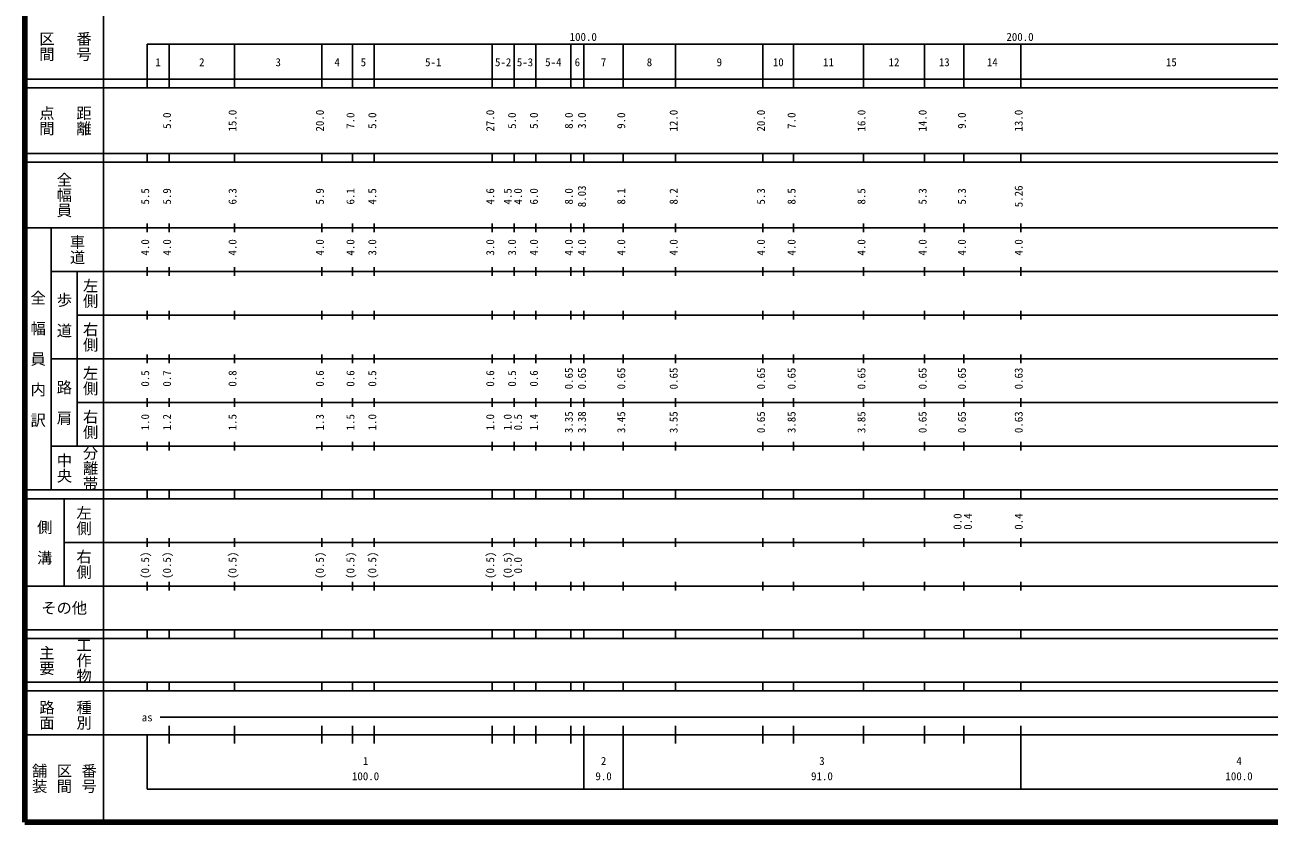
# Model space of a CAD drawing. Units: millimetres on the paper, enlarged 1000 times. Extents: x 40000 to 680000, y 20000 to 380000.
# Drawn here: x 40000 to 324884, y 20000 to 202409 of the extents above; entities that cross this region are included whole.
import ezdxf
from ezdxf.enums import TextEntityAlignment as Align

# ---------------------------------------------------------------- set-up
doc = ezdxf.new("R2010")
doc.units = ezdxf.units.MM
doc.header["$LTSCALE"] = 1000
doc.layers.add('M-TTL', color=2, linetype='Continuous', lineweight=140)
doc.layers.add('M-TTL-BAND', color=7, linetype='Continuous', lineweight=25)
doc.styles.add('@ＭＳ ゴシック', font='')
doc.styles.add('ＭＳ ゴシック', font='')
doc.styles.get('@ＭＳ ゴシック').set_extended_font_data('@MS Gothic')
doc.styles.get('ＭＳ ゴシック').set_extended_font_data('MS Gothic')

msp = doc.modelspace()

# ---------------------------------------------------------------- linework, layer by layer
at = {"layer": 'M-TTL'}
for p, q in [((40000, 380000), (40000, 20000)), ((40000, 20000), (680000, 20000))]:
    msp.add_line(p, q, dxfattribs=at)
at = {"layer": 'M-TTL-BAND'}
for p, q in [((58000, 370000), (58000, 20000)), ((68000, 198000), (579000, 198000)), ((68000, 198000), (68000, 188000)), ((73000, 188000), (73000, 198000)), ((88000, 188000), (88000, 198000)), ((108000, 188000), (108000, 198000)), ((115000, 188000), (115000, 198000)), ((120000, 188000), (120000, 198000)), ((147000, 188000), (147000, 198000)), ((152000, 188000), (152000, 198000)), ((157000, 188000), (157000, 198000)), ((165000, 188000), (165000, 198000)), ((168000, 188000), (168000, 198000)), ((177000, 188000), (177000, 198000)), ((189000, 188000), (189000, 198000)), ((209000, 188000), (209000, 198000)), ((216000, 188000), (216000, 198000)), ((232000, 188000), (232000, 198000)), ((246000, 188000), (246000, 198000)), ((255000, 188000), (255000, 198000)), ((268000, 188000), (268000, 198000)), ((40000, 190000), (579000, 190000)), ((40000, 188000), (579000, 188000)), ((40000, 173000), (579000, 173000)), ((40000, 171000), (579000, 171000)), ((68000, 171000), (68000, 173000)), ((73000, 171000), (73000, 173000)), ((88000, 171000), (88000, 173000)), ((108000, 171000), (108000, 173000)), ((115000, 171000), (115000, 173000)), ((120000, 171000), (120000, 173000)), ((147000, 171000), (147000, 173000)), ((152000, 171000), (152000, 173000)), ((157000, 171000), (157000, 173000)), ((165000, 171000), (165000, 173000)), ((168000, 171000), (168000, 173000)), ((177000, 171000), (177000, 173000)), ((189000, 171000), (189000, 173000)), ((209000, 171000), (209000, 173000)), ((216000, 171000), (216000, 173000)), ((232000, 171000), (232000, 173000)), ((246000, 171000), (246000, 173000)), ((255000, 171000), (255000, 173000)), ((268000, 171000), (268000, 173000)), ((68000, 155000), (68000, 157000)), ((73000, 155000), (73000, 157000)), ((88000, 155000), (88000, 157000)), ((108000, 155000), (108000, 157000)), ((115000, 155000), (115000, 157000)), ((120000, 155000), (120000, 157000)), ((147000, 155000), (147000, 157000)), ((152000, 155000), (152000, 157000)), ((157000, 155000), (157000, 157000)), ((165000, 155000), (165000, 157000)), ((168000, 155000), (168000, 157000)), ((177000, 155000), (177000, 157000)), ((189000, 155000), (189000, 157000)), ((209000, 155000), (209000, 157000)), ((216000, 155000), (216000, 157000)), ((232000, 155000), (232000, 157000)), ((246000, 155000), (246000, 157000)), ((255000, 155000), (255000, 157000)), ((268000, 155000), (268000, 157000)), ((40000, 156000), (579000, 156000)), ((46000, 96000), (46000, 156000)), ((46000, 146000), (579000, 146000)), ((52000, 146000), (52000, 106000)), ((68000, 145000), (68000, 147000)), ((73000, 145000), (73000, 147000)), ((88000, 145000), (88000, 147000)), ((108000, 145000), (108000, 147000)), ((115000, 145000), (115000, 147000)), ((120000, 145000), (120000, 147000)), ((147000, 145000), (147000, 147000)), ((152000, 145000), (152000, 147000)), ((157000, 145000), (157000, 147000)), ((165000, 145000), (165000, 147000)), ((168000, 145000), (168000, 147000)), ((177000, 145000), (177000, 147000)), ((189000, 145000), (189000, 147000)), ((209000, 145000), (209000, 147000)), ((216000, 145000), (216000, 147000)), ((232000, 145000), (232000, 147000)), ((246000, 145000), (246000, 147000)), ((255000, 145000), (255000, 147000)), ((268000, 145000), (268000, 147000)), ((68000, 135000), (68000, 137000)), ((73000, 135000), (73000, 137000)), ((88000, 135000), (88000, 137000)), ((108000, 135000), (108000, 137000)), ((115000, 135000), (115000, 137000)), ((120000, 135000), (120000, 137000)), ((147000, 135000), (147000, 137000)), ((152000, 135000), (152000, 137000)), ((157000, 135000), (157000, 137000)), ((165000, 135000), (165000, 137000)), ((168000, 135000), (168000, 137000)), ((177000, 135000), (177000, 137000)), ((189000, 135000), (189000, 137000)), ((209000, 135000), (209000, 137000)), ((216000, 135000), (216000, 137000)), ((232000, 135000), (232000, 137000)), ((246000, 135000), (246000, 137000)), ((255000, 135000), (255000, 137000)), ((268000, 135000), (268000, 137000)), ((52000, 136000), (579000, 136000)), ((46000, 126000), (579000, 126000)), ((68000, 125000), (68000, 127000)), ((73000, 125000), (73000, 127000)), ((88000, 125000), (88000, 127000)), ((108000, 125000), (108000, 127000)), ((115000, 125000), (115000, 127000)), ((120000, 125000), (120000, 127000)), ((147000, 125000), (147000, 127000)), ((152000, 125000), (152000, 127000)), ((157000, 125000), (157000, 127000)), ((165000, 125000), (165000, 127000)), ((168000, 125000), (168000, 127000)), ((177000, 125000), (177000, 127000)), ((189000, 125000), (189000, 127000)), ((209000, 125000), (209000, 127000)), ((216000, 125000), (216000, 127000)), ((232000, 125000), (232000, 127000)), ((246000, 125000), (246000, 127000)), ((255000, 125000), (255000, 127000)), ((268000, 125000), (268000, 127000)), ((68000, 115000), (68000, 117000)), ((73000, 115000), (73000, 117000)), ((88000, 115000), (88000, 117000)), ((108000, 115000), (108000, 117000)), ((115000, 115000), (115000, 117000)), ((120000, 115000), (120000, 117000)), ((147000, 115000), (147000, 117000)), ((152000, 115000), (152000, 117000)), ((157000, 115000), (157000, 117000)), ((165000, 115000), (165000, 117000)), ((168000, 115000), (168000, 117000)), ((177000, 115000), (177000, 117000)), ((189000, 115000), (189000, 117000)), ((209000, 115000), (209000, 117000)), ((216000, 115000), (216000, 117000)), ((232000, 115000), (232000, 117000)), ((246000, 115000), (246000, 117000)), ((255000, 115000), (255000, 117000)), ((268000, 115000), (268000, 117000)), ((52000, 116000), (579000, 116000)), ((46000, 106000), (579000, 106000)), ((68000, 105000), (68000, 107000)), ((73000, 105000), (73000, 107000)), ((88000, 105000), (88000, 107000)), ((108000, 105000), (108000, 107000)), ((115000, 105000), (115000, 107000)), ((120000, 105000), (120000, 107000)), ((147000, 105000), (147000, 107000)), ((152000, 105000), (152000, 107000)), ((157000, 105000), (157000, 107000)), ((165000, 105000), (165000, 107000)), ((168000, 105000), (168000, 107000)), ((177000, 105000), (177000, 107000)), ((189000, 105000), (189000, 107000)), ((209000, 105000), (209000, 107000)), ((216000, 105000), (216000, 107000)), ((232000, 105000), (232000, 107000)), ((246000, 105000), (246000, 107000)), ((255000, 105000), (255000, 107000)), ((268000, 105000), (268000, 107000)), ((40000, 96000), (579000, 96000)), ((68000, 94000), (68000, 96000)), ((73000, 94000), (73000, 96000)), ((88000, 94000), (88000, 96000)), ((108000, 94000), (108000, 96000)), ((115000, 94000), (115000, 96000)), ((120000, 94000), (120000, 96000)), ((147000, 94000), (147000, 96000)), ((152000, 94000), (152000, 96000)), ((157000, 94000), (157000, 96000)), ((165000, 94000), (165000, 96000)), ((168000, 94000), (168000, 96000)), ((177000, 94000), (177000, 96000)), ((189000, 94000), (189000, 96000)), ((209000, 94000), (209000, 96000)), ((216000, 94000), (216000, 96000)), ((232000, 94000), (232000, 96000)), ((246000, 94000), (246000, 96000)), ((255000, 94000), (255000, 96000)), ((268000, 94000), (268000, 96000)), ((40000, 94000), (579000, 94000)), ((49000, 94000), (49000, 74000)), ((49000, 84000), (579000, 84000)), ((68000, 83000), (68000, 85000)), ((73000, 83000), (73000, 85000)), ((88000, 83000), (88000, 85000)), ((108000, 83000), (108000, 85000)), ((115000, 83000), (115000, 85000)), ((120000, 83000), (120000, 85000)), ((147000, 83000), (147000, 85000)), ((152000, 83000), (152000, 85000)), ((157000, 83000), (157000, 85000)), ((165000, 83000), (165000, 85000)), ((168000, 83000), (168000, 85000)), ((177000, 83000), (177000, 85000)), ((189000, 83000), (189000, 85000)), ((209000, 83000), (209000, 85000)), ((216000, 83000), (216000, 85000)), ((232000, 83000), (232000, 85000)), ((246000, 83000), (246000, 85000)), ((255000, 83000), (255000, 85000)), ((268000, 83000), (268000, 85000)), ((68000, 73000), (68000, 75000)), ((73000, 73000), (73000, 75000)), ((88000, 73000), (88000, 75000)), ((108000, 73000), (108000, 75000)), ((115000, 73000), (115000, 75000)), ((120000, 73000), (120000, 75000)), ((147000, 73000), (147000, 75000)), ((152000, 73000), (152000, 75000)), ((157000, 73000), (157000, 75000)), ((165000, 73000), (165000, 75000)), ((168000, 73000), (168000, 75000)), ((177000, 73000), (177000, 75000)), ((189000, 73000), (189000, 75000)), ((209000, 73000), (209000, 75000)), ((216000, 73000), (216000, 75000)), ((232000, 73000), (232000, 75000)), ((246000, 73000), (246000, 75000)), ((255000, 73000), (255000, 75000)), ((268000, 73000), (268000, 75000)), ((40000, 74000), (579000, 74000)), ((40000, 64000), (579000, 64000)), ((68000, 62000), (68000, 64000)), ((73000, 62000), (73000, 64000)), ((88000, 62000), (88000, 64000)), ((108000, 62000), (108000, 64000)), ((115000, 62000), (115000, 64000)), ((120000, 62000), (120000, 64000)), ((147000, 62000), (147000, 64000)), ((152000, 62000), (152000, 64000)), ((157000, 62000), (157000, 64000)), ((165000, 62000), (165000, 64000)), ((168000, 62000), (168000, 64000)), ((177000, 62000), (177000, 64000)), ((189000, 62000), (189000, 64000)), ((209000, 62000), (209000, 64000)), ((216000, 62000), (216000, 64000)), ((232000, 62000), (232000, 64000)), ((246000, 62000), (246000, 64000)), ((255000, 62000), (255000, 64000)), ((268000, 62000), (268000, 64000)), ((40000, 62000), (579000, 62000)), ((40000, 52000), (579000, 52000)), ((68000, 50000), (68000, 52000)), ((73000, 50000), (73000, 52000)), ((88000, 50000), (88000, 52000)), ((108000, 50000), (108000, 52000)), ((115000, 50000), (115000, 52000)), ((120000, 50000), (120000, 52000)), ((147000, 50000), (147000, 52000)), ((152000, 50000), (152000, 52000)), ((157000, 50000), (157000, 52000)), ((165000, 50000), (165000, 52000)), ((168000, 50000), (168000, 52000)), ((177000, 50000), (177000, 52000)), ((189000, 50000), (189000, 52000)), ((209000, 50000), (209000, 52000)), ((216000, 50000), (216000, 52000)), ((232000, 50000), (232000, 52000)), ((246000, 50000), (246000, 52000)), ((255000, 50000), (255000, 52000)), ((268000, 50000), (268000, 52000)), ((40000, 50000), (579000, 50000)), ((71000, 44000), (565000, 44000)), ((40000, 40000), (579000, 40000)), ((68000, 40000), (68000, 27500)), ((73000, 38000), (73000, 42000)), ((88000, 38000), (88000, 42000)), ((108000, 38000), (108000, 42000)), ((115000, 38000), (115000, 42000)), ((120000, 38000), (120000, 42000)), ((147000, 38000), (147000, 42000)), ((152000, 38000), (152000, 42000)), ((157000, 38000), (157000, 42000)), ((165000, 38000), (165000, 42000)), ((168000, 27500), (168000, 42000)), ((177000, 27500), (177000, 42000)), ((189000, 38000), (189000, 42000)), ((209000, 38000), (209000, 42000)), ((216000, 38000), (216000, 42000)), ((232000, 38000), (232000, 42000)), ((246000, 38000), (246000, 42000)), ((255000, 38000), (255000, 42000)), ((268000, 27500), (268000, 42000)), ((68000, 27500), (579000, 27500))]:
    msp.add_line(p, q, dxfattribs=at)

# ---------------------------------------------------------------- texts
at = {"layer": 'M-TTL-BAND', "style": '@ＭＳ ゴシック'}
for s, p in [('区間', (45000, 197500)), ('番号', (53500, 197500)), ('点間', (45000, 180500)), ('距離', (53500, 180500)), ('全幅員', (49000, 163500)), ('車道', (52000, 151000)), ('左側', (55000, 141000)), ('全\u3000幅\u3000員\u3000内\u3000訳', (43000, 126000)), ('歩\u3000道', (49000, 136000)), ('右側', (55000, 131000)), ('左側', (55000, 121000)), ('路\u3000肩', (49000, 116000)), ('右側', (55000, 111000)), ('分離帯', (55000, 101000)), ('中央', (49000, 101000)), ('左側', (53500, 89000)), ('側\u3000溝', (44500, 84000)), ('右側', (53500, 79000)), ('主要', (45000, 57000)), ('工作物', (53500, 57000)), ('路面', (45000, 44500)), ('種別', (53500, 44500)), ('舗装', (43333, 30000)), ('区間', (49000, 30000)), ('番号', (54667, 30000))]:
    msp.add_text(s, height=2566, rotation=270, dxfattribs=at).set_placement(p, align=Align.MIDDLE_CENTER)
at = {"layer": 'M-TTL-BAND', "style": 'ＭＳ ゴシック'}
for s, p in [('100.0', (167844, 198195)), ('200.0', (267844, 198195)), ('1', (70500, 192405)), ('2', (80500, 192405)), ('3', (98000, 192405)), ('4', (111500, 192405)), ('5', (117500, 192405)), ('5-1', (133500, 192405)), ('5-2', (149500, 192405)), ('5-3', (154500, 192405)), ('5-4', (161000, 192405)), ('6', (166500, 192405)), ('7', (172500, 192405)), ('8', (183000, 192405)), ('9', (199000, 192405)), ('10', (212500, 192405)), ('11', (224000, 192405)), ('12', (239000, 192405)), ('13', (250500, 192405)), ('14', (261500, 192405)), ('15', (302500, 192405)), ('as', (68000, 42500)), ('1', (118000, 32523)), ('2', (172500, 32523)), ('3', (222500, 32523)), ('4', (318000, 32523)), ('100.0', (118000, 29033)), ('9.0', (172500, 29033)), ('91.0', (222500, 29033)), ('100.0', (318000, 29033))]:
    msp.add_text(s, height=1833, dxfattribs=at).set_placement(p, align=Align.BOTTOM_CENTER)
for s, p in [('15.0', (89000, 180500)), ('20.0', (109000, 180500)), ('27.0', (148000, 180500)), ('12.0', (190000, 180500)), ('20.0', (210000, 180500)), ('16.0', (233000, 180500)), ('14.0', (247000, 180500)), ('13.0', (269000, 180500)), ('5.0', (74000, 180500)), ('7.0', (116000, 180500)), ('5.0', (121000, 180500)), ('5.0', (153000, 180500)), ('5.0', (158000, 180500)), ('8.0', (166000, 180500)), ('3.0', (169000, 180500)), ('9.0', (178000, 180500)), ('7.0', (217000, 180500)), ('9.0', (256000, 180500)), ('8.03', (169000, 163174)), ('5.26', (269000, 163174)), ('5.5', (69000, 163174)), ('5.9', (74000, 163174)), ('6.3', (89000, 163174)), ('5.9', (109000, 163174)), ('6.1', (116000, 163174)), ('4.5', (121000, 163174)), ('4.6', (148000, 163174)), ('4.5', (152000, 163174)), ('4.0', (154370, 163174)), ('6.0', (158000, 163174)), ('8.0', (166000, 163174)), ('8.1', (178000, 163174)), ('8.2', (190000, 163174)), ('5.3', (210000, 163174)), ('8.5', (217000, 163174)), ('8.5', (233000, 163174)), ('5.3', (247000, 163174)), ('5.3', (256000, 163174)), ('4.0', (69000, 151500)), ('4.0', (74000, 151500)), ('4.0', (89000, 151500)), ('4.0', (109000, 151500)), ('4.0', (116000, 151500)), ('3.0', (121000, 151500)), ('3.0', (148000, 151500)), ('3.0', (153000, 151500)), ('4.0', (158000, 151500)), ('4.0', (166000, 151500)), ('4.0', (169000, 151500)), ('4.0', (178000, 151500)), ('4.0', (190000, 151500)), ('4.0', (210000, 151500)), ('4.0', (217000, 151500)), ('4.0', (233000, 151500)), ('4.0', (247000, 151500)), ('4.0', (256000, 151500)), ('4.0', (269000, 151500)), ('0.5', (69000, 121500)), ('0.7', (74000, 121500)), ('0.8', (89000, 121500)), ('0.6', (109000, 121500)), ('0.6', (116000, 121500)), ('0.5', (121000, 121500)), ('0.6', (148000, 121500)), ('0.5', (153000, 121500)), ('0.6', (158000, 121500)), ('0.65', (166000, 121500)), ('0.65', (169000, 121500)), ('0.65', (178000, 121500)), ('0.65', (190000, 121500)), ('0.65', (210000, 121500)), ('0.65', (217000, 121500)), ('0.65', (233000, 121500)), ('0.65', (247000, 121500)), ('0.65', (256000, 121500)), ('0.63', (269000, 121500)), ('1.0', (69000, 111500)), ('1.2', (74000, 111500)), ('1.5', (89000, 111500)), ('1.3', (109000, 111500)), ('1.5', (116000, 111500)), ('1.0', (121000, 111500)), ('1.0', (148000, 111500)), ('1.0', (152000, 111500)), ('0.5', (154370, 111500)), ('1.4', (158000, 111500)), ('3.35', (166000, 111500)), ('3.38', (169000, 111500)), ('3.45', (178000, 111500)), ('3.55', (190000, 111500)), ('0.65', (210000, 111500)), ('3.85', (217000, 111500)), ('3.85', (233000, 111500)), ('0.65', (247000, 111500)), ('0.65', (256000, 111500)), ('0.63', (269000, 111500)), ('0.0', (255000, 88764)), ('0.4', (257370, 88764)), ('0.4', (269000, 88764)), ('(0.5)', (69000, 78764)), ('(0.5)', (74000, 78764)), ('(0.5)', (89000, 78764)), ('(0.5)', (109000, 78764)), ('(0.5)', (116000, 78764)), ('(0.5)', (121000, 78764)), ('(0.5)', (148000, 78764)), ('(0.5)', (152000, 78764)), ('0.0', (154370, 78764))]:
    msp.add_text(s, height=1833, rotation=90, dxfattribs=at).set_placement(p, align=Align.BOTTOM_CENTER)
msp.add_text('その他', height=2566, dxfattribs=at).set_placement((49000, 69000), align=Align.MIDDLE_CENTER)

doc.saveas('drawing.dxf')
